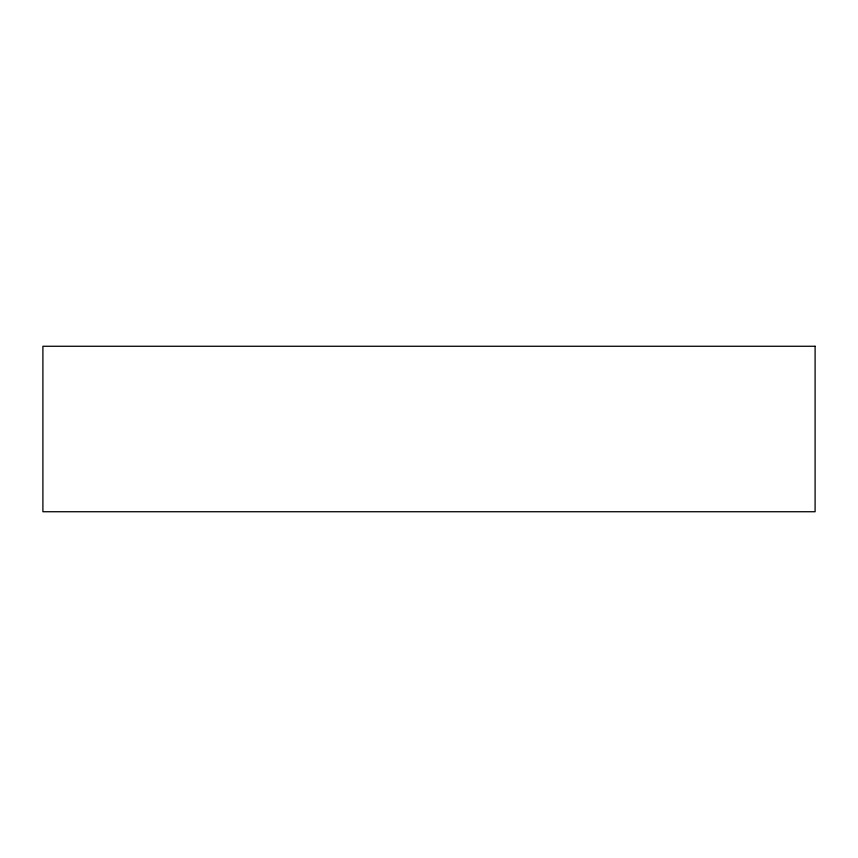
<?xml version="1.0" encoding="UTF-8"?>
<svg xmlns="http://www.w3.org/2000/svg" width="858" height="858" viewBox="0 0 858 858"><rect width="100%" height="100%" fill="white"/><g stroke="black" fill="none" stroke-linecap="round" stroke-linejoin="round"><path stroke-width="1.29" d="M815.1 346.267L42.9 346.267L42.9 511.733L815.1 511.733L815.1 346.267"/></g></svg>
